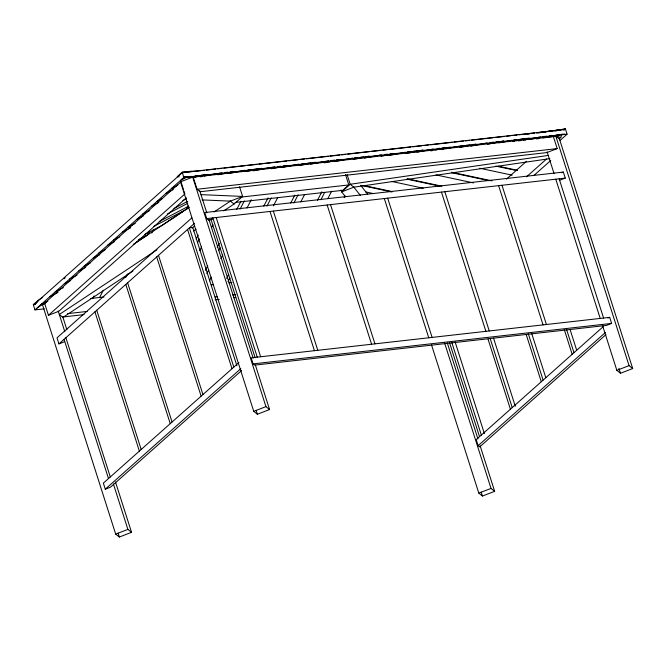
<?xml version="1.0" encoding="UTF-8"?>
<svg xmlns="http://www.w3.org/2000/svg" width="666" height="666" viewBox="0 0 666 666"><rect width="100%" height="100%" fill="white"/><g stroke="black" fill="none" stroke-linecap="round" stroke-linejoin="round"><path stroke-width="1" d="M559.274 138.828L560.789 137.479L561.954 134.024M136.488 242.299L147.636 234.931L149.425 231.435M153.929 226.307L186.047 209.524L187.837 206.027M92.616 298.684L94.031 295.937M99.534 297.594L103.313 290.251M125.832 277.272L127.522 273.942M147.902 234.374L149.326 231.618M151.748 233.042L153.646 229.362M196.137 239.094L198.26 235.006M197.502 242.599L199.4 238.911M199.692 250.682L201.59 246.994M211.555 227.639L212.978 224.875M205.378 270.338L207.75 265.734M217.241 247.311L219.347 243.248M236.688 209.54L240.959 201.249M206.843 273.643L208.741 269.963M218.706 250.616L220.13 247.852M240.051 209.166L244.322 200.874M209.499 280.819L211.397 277.139M220.896 258.699L222.794 255.02M246.994 208.017L251.265 199.717M226.59 278.355L228.688 274.317M263.811 206.119L268.082 197.819M228.047 281.66L229.945 277.98M266.949 206.127L271.22 197.835M273.418 205.894L277.689 197.602M290.701 203.08L294.755 195.18M293.848 203.088L298.118 194.797M300.791 201.94L304.587 194.564M317.382 200.433L321.869 191.75M320.904 199.75L324.708 192.349M327.847 198.593L331.66 191.192M344.139 197.71L345.088 195.862M35.356 304.437L33.3 304.67L38.303 300.216L42.641 297.352M197.694 171.487L191.467 171.187L182.193 172.236L177.189 176.69L179.221 176.781M44.264 308.849L34.973 309.898L33.425 305.053L182.317 172.619L565.534 129.354L567.074 134.199L560.098 140.409M63.969 278.846L65.176 277.772M34.973 309.898L183.866 177.464L567.074 134.199M186.413 197.802L58.808 311.305L48.443 315.293L44.58 303.188L181.01 181.843M48.443 315.293L184.873 193.956L183.983 191.159M191.8 217.932L57.001 337.837L58.933 343.889L64.111 341.891M58.933 343.889L194.505 223.301M192.174 227.988L194.497 225.916M223.676 210.906L234.041 204.037L242.607 196.42L239.519 186.755M345.496 174.584L348.801 184.94L342.749 190.326L235.156 202.472M238.944 362.537L103.363 483.125L105.295 489.177L110.473 487.179L241.641 370.512M105.295 489.177L240.876 368.589M506.41 179.162L526.515 161.28M563.977 130.245L565.409 128.971L536.588 132.884M557.001 136.946L559.323 134.873M526.515 176.823L546.62 158.941M533.716 175.641L550.765 160.473M603.513 326.407L476.223 439.618L478.155 445.671L479.703 446.911L605.977 334.59M478.155 445.671L605.444 332.459M47.827 301.04L42.449 304.603L115.693 534.115L119.339 537.029L131.543 532.325L115.451 481.909M133.258 244.422L189.419 207.201M156.951 249.792L59.316 314.502L62.954 317.416L132.95 271.029M213.986 212.004L230.403 201.124L242.607 196.42L200.999 194.639M193.431 230.952L196.029 229.229M208.982 220.637L210.714 219.497M33.3 304.67L37.87 301.648M33.425 305.053L36.472 303.038M36.955 308.117L46.795 301.606L40.676 304.803M183.475 211.23L162.038 225.399L144.655 234.482M186.047 209.524L187.745 208.408M181.751 179.321L186.205 176.989M180.536 180.411L186.647 177.214L191.142 176.324M171.453 188.486L177.855 185.14M166.001 193.331L173.277 189.535M156.918 201.415L162.421 198.535M151.473 206.26L158.783 202.439M142.391 214.335L149.733 210.498M136.946 219.181L143.348 215.834M127.864 227.256L135.206 223.426M122.411 232.109L130.653 227.797M182.859 200.533L186.522 198.618M113.328 240.185L119.755 236.83M173.918 208.533L187.687 201.34M107.884 245.03L114.311 241.675M167.549 213.861L187.745 203.305M98.801 253.105L105.211 249.758M159.241 221.528L188.553 206.219M93.348 257.958L99.775 254.595M84.266 266.034L90.676 262.687M78.821 270.879L85.24 267.524M138.461 239.718L147.636 234.931M69.739 278.954L77.048 275.141M64.294 283.799L70.713 280.453M55.211 291.883L63.395 287.604M49.759 296.728L57.992 292.424M255.386 365.06L269.58 409.548L257.376 414.252L253.738 411.338L180.486 181.826L192.69 177.123L195.446 177.239M44.58 303.188L46.462 302.464M549.858 158.641L353.837 187.188L341.633 191.891L341.017 189.952M557.201 148.593L546.844 152.589L200.166 191.725L197.078 189.252L193.215 177.148L553.338 136.488L557.201 148.593L197.078 189.252M561.605 172.727L563.336 172.069L565.268 178.122L560.089 180.111M253.738 411.338L265.942 406.635L269.58 409.548M607.975 318.023L609.698 317.357L611.629 323.41L606.451 325.408L254.628 365.126L253.08 363.886L251.149 357.833L609.698 317.357M115.693 534.115L127.897 529.412L131.543 532.325M616.849 370.346L629.054 365.642L632.7 368.556L620.496 373.26L616.849 370.346L602.339 324.875M478.812 493.123L491.017 488.419L494.663 491.333L482.459 496.037L478.812 493.123L431.485 344.838M563.086 129.72L565.409 128.971L543.856 132.134M207.959 174.425L192.499 177.497L184.257 177.098M200.008 176.865L202.014 176.465M204.021 176.074L217.041 173.485M217.849 174.767L233.849 171.587M228.704 173.476L244.938 170.246M245.579 171.562L261.746 168.348L259.773 168.573M253.471 170.854L270.812 167.416M271.37 168.748L287.629 165.518M281.576 167.582L298.734 164.177M299.234 165.518L315.542 162.279L313.569 162.504M310.473 164.152L328.596 160.806M324.25 162.854L341.433 159.44M335.348 161.513L352.53 158.1M353.171 159.415L369.339 156.202L366.375 156.543M364.269 158.075L381.402 154.845M381.077 156.177L394.214 153.571M389.144 155.444L405.311 152.231M405.96 153.546L423.135 150.133L419.18 150.583M416.908 152.231L433.225 148.993M430.86 150.899L432.875 150.499M434.898 150.1L450.033 147.094M441.824 149.592L443.856 149.184M445.887 148.784L459.099 146.162M459.59 147.502L475.907 144.264M470.845 146.129L487.012 142.924M487.587 144.247L503.829 141.025L501.848 141.242M498.909 142.865L511.913 140.285M512.695 141.567L514.701 141.167M516.699 140.767L529.72 138.187M523.393 140.201L540.809 136.846M555.286 130.927L558.349 130.428M527.322 134.241L529.387 133.941M532.467 133.491L534.532 133.183M538.727 132.884L540.792 132.584M565.534 129.354L559.24 129.878M518.489 140.926L521.428 140.493M530.377 139.177L564.51 134.174L561.421 134.524M536.555 138.936L538.603 138.636M542.715 138.037L555.81 136.13L559.457 139.044L632.7 368.556M548.26 155.428L350.199 184.274L341.633 191.891L345.521 196.778M204.262 170.354L182.317 172.619L183.866 177.464M206.327 170.121L215.618 169.072M217.682 168.839L221.811 168.373M223.876 168.14L245.554 165.692M247.619 165.459L256.91 164.41M258.974 164.177L263.103 163.711M265.168 163.478L286.846 161.03M288.911 160.797L298.202 159.748M300.266 159.515L304.395 159.049M306.46 158.816L328.138 156.368M330.203 156.135L339.494 155.086M341.558 154.853L345.687 154.387M347.752 154.154L369.43 151.706M371.495 151.473L380.786 150.424M382.85 150.191L386.979 149.725M389.044 149.492L410.722 147.044M412.787 146.811L422.077 145.762M424.142 145.529L428.271 145.063M430.336 144.83L452.006 142.382M454.07 142.149L463.361 141.1M465.426 140.867L469.555 140.401M471.62 140.168L493.298 137.72M495.362 137.487L504.653 136.438M506.718 136.205L510.847 135.739M512.912 135.506L517.041 135.04M519.105 134.807L534.59 133.058M536.654 132.825L545.945 131.776M548.01 131.543L552.139 131.077M554.204 130.844L558.333 130.378M195.096 175.874L198.068 175.541M201.032 175.208L203.996 174.875M219.031 173.177L221.994 172.835M224.966 172.502L227.93 172.169M230.894 171.836L233.866 171.503M247.902 169.913L251.865 169.472M253.838 169.247L257.792 168.798M271.836 167.216L274.8 166.875M277.772 166.542L280.736 166.209M283.699 165.876L286.671 165.534M301.698 163.844L304.67 163.503M307.634 163.17L310.597 162.837M330.577 160.581L334.532 160.131M336.505 159.915L340.468 159.465M354.503 157.884L357.476 157.542M360.439 157.209L363.403 156.876M384.374 154.512L387.337 154.171M390.301 153.838L393.273 153.505M407.309 151.915L411.272 151.473M413.245 151.249L417.199 150.799M437.179 148.543L440.143 148.21M442.124 147.985L446.078 147.544M460.114 145.954L464.077 145.513M466.05 145.288L470.005 144.838M472.977 144.505L475.94 144.172M489.985 142.582L493.939 142.141M495.912 141.916L499.875 141.467M513.911 139.885L516.883 139.552M519.846 139.211L522.81 138.878M524.791 138.653L528.746 138.212M542.873 136.613L546.994 136.147M549.05 135.914L552.147 135.564M555.236 135.223L558.324 134.873M241.209 197.086L348.801 184.94M563.336 172.069L204.778 212.546L206.71 218.598L208.258 219.83L212.387 219.372M206.71 218.598L565.268 178.122M90.568 298.501L103.979 296.986M211.289 284.873L213.353 284.64M228.829 282.892L231.918 282.542M41.683 304.121L44.788 303.771M67.607 313.636L87.213 311.422M215.151 296.978L217.216 296.745M232.692 294.996L235.789 294.647M63.445 316.924L84.082 314.593M215.126 299.8L219.256 299.334M233.699 297.702L235.764 297.469M253.08 363.886L611.629 323.41M201.981 199.9L230.403 201.124L234.041 204.037M182.193 172.236L186.605 172.444M183.283 176.973L185.315 177.073M553.13 135.839L560.789 137.479M498.318 166.2L517.574 170.321M495.754 166.1L516.933 170.638M479.662 168.215L512.129 175.166M451.59 172.228L491.966 180.869M451.69 172.702L489.21 180.736M435.989 174.9L473.368 182.9M407.409 178.804L441.874 186.18M406.851 179.129L439.252 186.072M391.816 181.477L423.251 188.212M363.877 185.514L392.166 191.575M361.496 185.456L391.991 191.991M365.592 191.9L373.668 193.623M522.81 138.786L525.357 139.918M360.314 195.329L353.837 187.188L350.199 184.274L347.111 174.609M360.581 185.265L367.699 194.222M555.81 136.13L629.054 365.642M559.14 178.813L603.579 318.048M618.914 368.315L620.496 373.26M547.127 151.873L554.07 173.626M555.777 179.187L600.216 318.423M570.096 329.578L576.714 350.316M566.416 328.971L573.984 352.672M564.285 329.595L572.161 354.287M501.981 185.265L546.42 324.5M498.618 185.639L543.056 324.875M531.651 333.341L545.837 377.78M528.288 333.724L543.106 380.136M526.157 334.349L541.283 381.751M493.531 338.095L515.276 406.227M444.83 191.716L489.26 330.952M490.168 338.47L512.229 407.6M441.466 192.099L485.897 331.335M488.036 339.102L510.406 409.215M455.086 341.858L484.398 433.691M451.723 342.241L481.352 435.065M449.592 342.865L479.528 436.68M447.302 342.94L477.93 438.902M480.136 445.829L494.663 491.333M444.638 343.107L491.017 488.419M387.67 198.168L432.101 337.404M481.193 492.082L482.459 496.037M384.307 198.551L428.746 337.787M353.696 186.738L353.837 187.188M330.511 204.62L374.95 343.856M327.148 205.003L371.586 344.239M273.351 211.072L317.79 350.308M269.996 211.455L314.427 350.691M230.261 200.674L230.403 201.124M216.2 217.524L260.631 356.76M257.267 357.142L212.837 217.907L211.022 219.522L255.136 357.767M199.767 190.767L206.801 212.829M209.007 219.747L253.18 358.142M192.69 177.123L265.942 406.635M183.491 172.294L183.641 172.752M256.119 410.298L257.376 414.252M181.302 182.775L183.383 189.294M236.863 365.726L192.74 227.481L189.377 227.855L233.816 367.091M187.562 229.47L232.001 368.706M158.5 255.319L202.939 394.555M156.685 256.934L201.124 396.17M127.622 282.784L172.061 422.019M125.807 284.399L170.246 423.634M96.745 310.248L141.184 449.483M94.93 311.863L139.369 451.098M62.771 316.825L66.866 329.678M58.175 310.947L64.802 331.701M113.386 483.941L127.897 529.412M65.876 337.712L110.306 476.948M64.053 339.327L108.491 478.563M118.073 533.075L119.339 537.029"/></g></svg>
